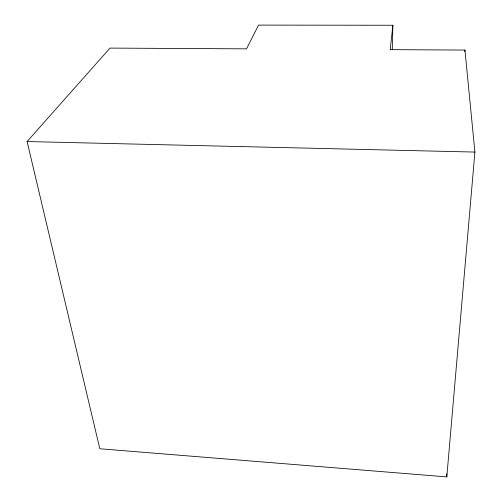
<?xml version="1.0" encoding="UTF-8"?>
<svg xmlns="http://www.w3.org/2000/svg" width="502" height="502" viewBox="0 0 502 502"><rect width="100%" height="100%" fill="white"/><g stroke="black" fill="none" stroke-linecap="round" stroke-linejoin="round"><path stroke-width="0.75" d="M392.263 49.56L392.865 25.263L258.549 25.1L246.507 48.851L109.994 48.092L27.089 141.545L99.816 448.763L446.799 476.9L474.911 152.075L464.94 50.068L390.211 49.648L392.865 25.263M464.827 51.624L464.94 50.068M27.089 141.545L474.911 152.075M446.73 473.775L446.799 476.9"/></g></svg>
